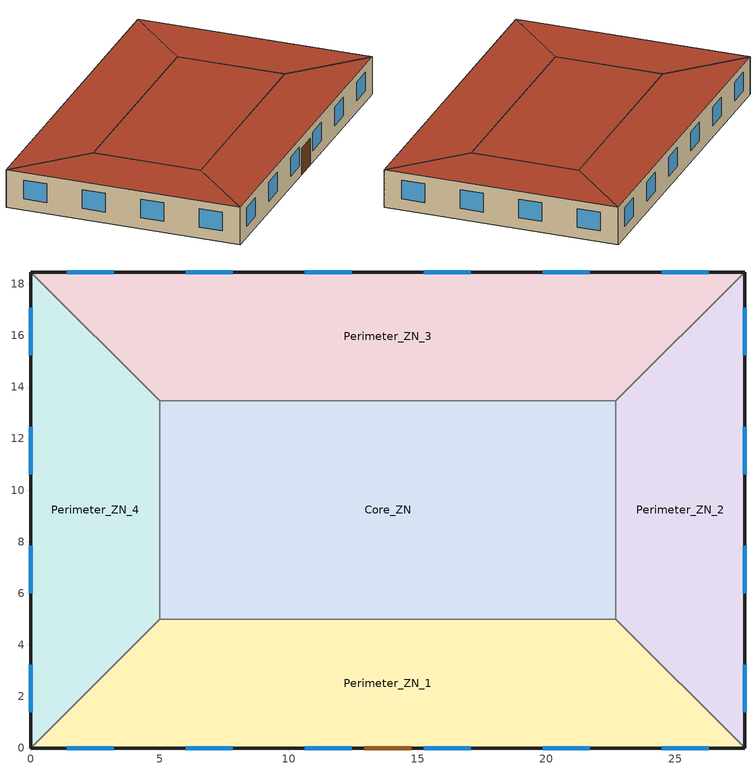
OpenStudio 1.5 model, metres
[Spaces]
Core_ZN
 floor ground: 22.69,13.46 22.69,5 5,5 5,13.46 z0
 wall to Perimeter_ZN_4: 5,13.46 5,5 z0:3.05
 wall to Perimeter_ZN_2: 22.69,5 22.69,13.46 z0:3.05
 wall to Perimeter_ZN_3: 22.69,13.46 5,13.46 z0:3.05
 wall to Perimeter_ZN_1: 5,5 22.69,5 z0:3.05
 roof outside: 22.69,5 22.69,13.46 5,13.46 5,5 z3.05
Perimeter_ZN_3
 floor ground: 27.69,18.46 22.69,13.46 5,13.46 0,18.46 z0
 wall outside: 27.69,18.46 0,18.46 z0:3.05
 wall to Perimeter_ZN_2: 22.69,13.46 27.69,18.46 z0:3.05
 wall to Perimeter_ZN_4: 0,18.46 5,13.46 z0:3.05
 window: 26.3,18.46 24.47,18.46 / 3.22,18.46 1.39,18.46 / 21.68,18.46 19.85,18.46 / 12.45,18.46 10.62,18.46 / 7.84,18.46 6.01,18.46 / 17.07,18.46 15.24,18.46 z0.9:2.42
 roof outside: 22.69,13.46 27.69,18.46 0,18.46 5,13.46 z3.05
Perimeter_ZN_2
 floor ground: 27.69,18.46 27.69,0 22.69,5 22.69,13.46 z0
 wall outside: 27.69,0 27.69,18.46 z0:3.05
 wall to Perimeter_ZN_1: 22.69,5 27.69,0 z0:3.05
 window: 27.69,1.39 27.69,3.22 / 27.69,6.01 27.69,7.84 / 27.69,10.62 27.69,12.45 / 27.69,15.24 27.69,17.07 z0.9:2.42
 roof outside: 27.69,0 27.69,18.46 22.69,13.46 22.69,5 z3.05
Perimeter_ZN_1
 floor ground: 22.69,5 27.69,0 0,0 5,5 z0
 wall outside: 0,0 27.69,0 z0:3.05
 wall to Perimeter_ZN_4: 5,5 0,0 z0:3.05
 window: 6.01,0 7.84,0 / 15.24,0 17.07,0 / 24.47,0 26.3,0 / 1.39,0 3.22,0 / 10.62,0 12.45,0 / 19.85,0 21.68,0 z0.9:2.42
 door: 12.93,0 14.76,0 z0:2.13
 roof outside: 27.69,0 22.69,5 5,5 0,0 z3.05
Perimeter_ZN_4
 floor ground: 0,18.46 5,13.46 5,5 0,0 z0
 wall outside: 0,18.46 0,0 z0:3.05
 window: 0,3.22 0,1.39 / 0,12.45 0,10.62 / 0,17.07 0,15.24 / 0,7.84 0,6.01 z0.9:2.42
 roof outside: 0,0 5,5 5,13.46 0,18.46 z3.05
[Site]
USA TX-HOUSTON: Latitude {deg}=29.97; Longitude {deg}=-95.37; Time Zone {hr}=-6; Elevation {m}=33; Terrain=City
[SizingPeriod:DesignDay] Barometric Pressure {Pa}=100929; Rain Indicator=0; Snow Indicator=0; Day of Month=21; Daylight Saving Time Indicator=0; Humidity Indicating Type=Wetbulb; Solar Model Indicator=ASHRAEClearSky
Name | Maximum Dry-Bulb Temperature {C} | Daily Dry-Bulb Temperature Range {deltaC} | Humidity Indicating Conditions at Maximum Dry-Bulb {BasedOnField A3} | Wind Speed {m/s} | Wind Direction {deg} | Sky Clearness | Month | Day Type
HOUSTON Ann Clg .4% Condns WB=>MDB | 32 | 10.6 | 26.7 | 3.7 | 170 | 1 | 7 | SummerDesignDay
HOUSTON Ann Htg 99.6% Condns DB | -2.4 | 0 | -2.4 | 2.7 | 0 | 0 | 1 | WinterDesignDay
[Building]
Ref Bldg Small Office Pre1980_v1.3_5.0: North Axis {deg}=0
[Space] Part of Total Floor Area=Yes
Core_ZN; Perimeter_ZN_2; Perimeter_ZN_3; Perimeter_ZN_1; Perimeter_ZN_4
[InternalMass:Definition] Design Level Calculation Method=SurfaceArea
Name | Surface Area {m2}
Perimeter_ZN_2 Internal Mass Definition; Perimeter_ZN_4 Internal Mass Definition | 134.6
Perimeter_ZN_3 Internal Mass Definition; Perimeter_ZN_1 Internal Mass Definition | 226.9
Core_ZN Internal Mass Definition | 299.3148
[InternalMass]
Name | Internal Mass Definition | Space or SpaceType
Perimeter_ZN_2 Internal Mass | Perimeter_ZN_2 Internal Mass Definition | Perimeter_ZN_2
Perimeter_ZN_3 Internal Mass | Perimeter_ZN_3 Internal Mass Definition | Perimeter_ZN_3
Core_ZN Internal Mass | Core_ZN Internal Mass Definition | Core_ZN
Perimeter_ZN_4 Internal Mass | Perimeter_ZN_4 Internal Mass Definition | Perimeter_ZN_4
Perimeter_ZN_1 Internal Mass | Perimeter_ZN_1 Internal Mass Definition | Perimeter_ZN_1
